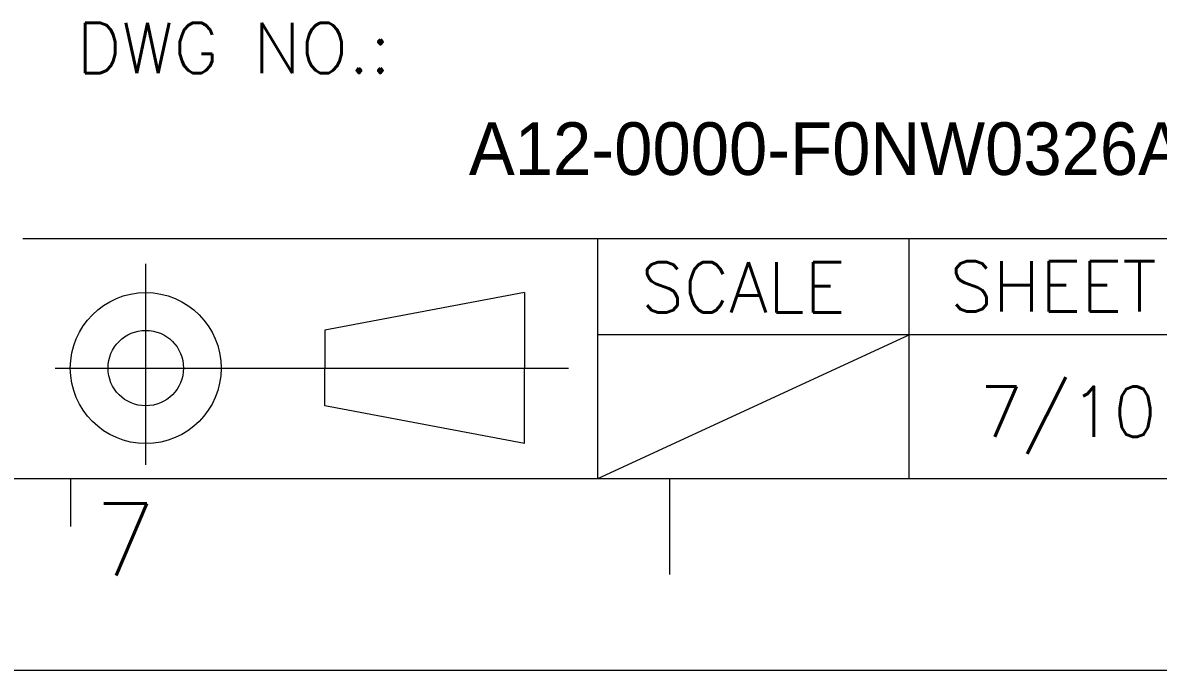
# Model space of a CAD drawing. Header units: millimetres. Extents: x 730 to 938, y 36 to 183.
# Drawn here: x 899.36 to 923.41, y 36.3 to 50.01 of the extents above; entities that cross this region are included whole.
import ezdxf

# ---------------------------------------------------------------- set-up
doc = ezdxf.new("R2010")
doc.units = ezdxf.units.MM
doc.header["$LTSCALE"] = 23.1
doc.linetypes.add('CENTER', pattern=[50.8, 31.75, -6.35, 6.35, -6.35])
doc.linetypes.add('PHANTOM', pattern=[29.5, 9.5, -1.5, 3, -1.5, 3, -1.5, 9.5])
doc.layers.get('0').update_dxf_attribs({"linetype": 'CONTINUOUS'})
doc.layers.add('0PAPERF', color=2, linetype='PHANTOM', lineweight=0, plot=False)
doc.styles.add('SIMPLEX', font='simplex.shx')

msp = doc.modelspace()

# ---------------------------------------------------------------- linework, layer by layer
at = {"lineweight": 0}
for p, q in [((931.328, 45.435), (899.358, 45.435)), ((911.537, 40.36), (911.537, 45.435)), ((918.134, 40.36), (918.134, 45.435)), ((909.984, 44.297), (905.755, 43.498)), ((909.984, 44.297), (909.984, 42.698)), ((905.755, 43.498), (905.755, 42.698)), ((931.328, 43.405), (911.537, 43.405)), ((911.537, 40.36), (918.134, 43.405)), ((905.755, 41.899), (905.755, 42.698)), ((909.984, 41.1), (909.984, 42.698)), ((909.984, 41.1), (905.755, 41.899)), ((735.449, 40.36), (931.328, 40.36)), ((900.373, 40.36), (900.373, 39.345)), ((913.059, 40.36), (913.059, 38.33))]:
    msp.add_line(p, q, dxfattribs=at)
at = {"linetype": 'CENTER', "lineweight": 0, "ltscale": 0.05}
for p, q in [((901.964, 40.651), (901.964, 44.906)), ((900.046, 42.698), (910.915, 42.698))]:
    msp.add_line(p, q, dxfattribs=at)
at = {"lineweight": 0}
for radius in [1.598, 0.799]:
    msp.add_circle((901.964, 42.698), radius, dxfattribs=at)
at = {"layer": '0PAPERF', "lineweight": 0}
msp.add_line((729.613, 36.3), (937.723, 36.3), dxfattribs=at)

# ---------------------------------------------------------------- texts
at = {"lineweight": 0, "style": 'SIMPLEX'}
for s, height, p in [('DWG NO.:', 1.0657, (900.495, 48.944)), ('SCALE ', 1.0657, (912.448, 43.876)), ('SHEET', 1.0657, (918.992, 43.894)), ('7/10', 1.0657, (919.627, 41.24)), ('7', 1.522, (900.88, 38.31))]:
    msp.add_text(s, height=height, dxfattribs=at).set_placement(p)
at = {"insert": (908.808, 47.901), "char_height": 1.114, "width": 19.32102, "attachment_point": 1, "style": 'SIMPLEX'}
msp.add_mtext('{\\fPMingLiU|b0|i0|c136|p0;A12-0000-\\fPMingLiU|b0|i0|c136|p0;F0NW0326A00}', dxfattribs=at)

doc.saveas('drawing.dxf')
